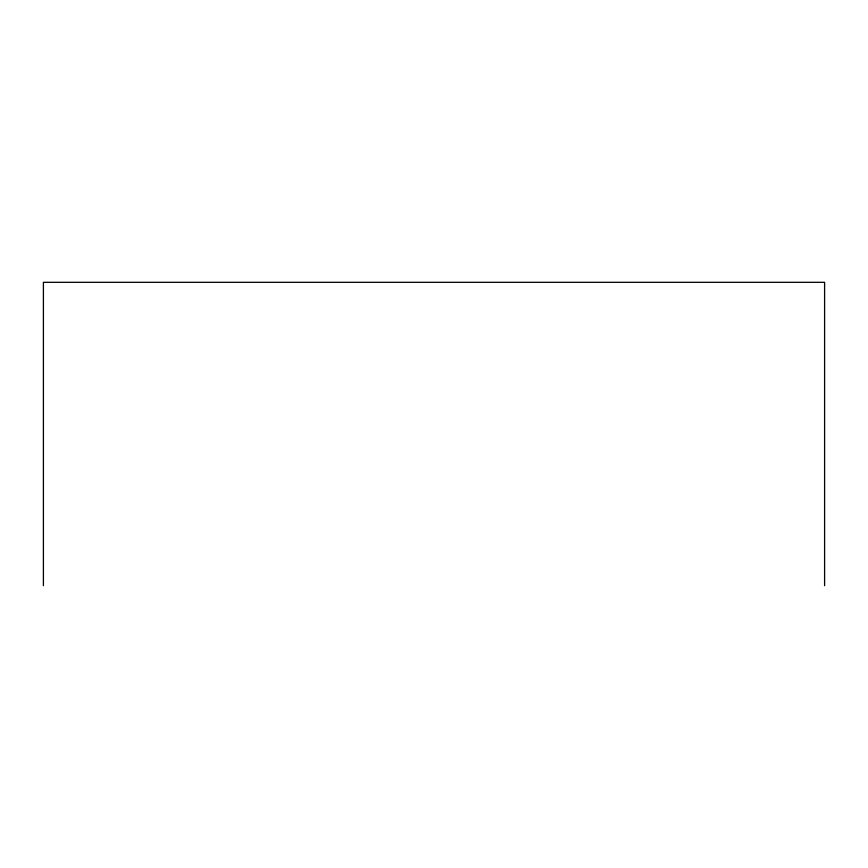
<?xml version="1.0" encoding="UTF-8"?>
<svg xmlns="http://www.w3.org/2000/svg" width="868" height="868" viewBox="0 0 868 868"><rect width="100%" height="100%" fill="white"/><g stroke="black" fill="none" stroke-linecap="round" stroke-linejoin="round"><path stroke-width="1.3" d="M824.6 585.683L824.6 282.317L43.4 282.317L43.4 585.683"/></g></svg>
